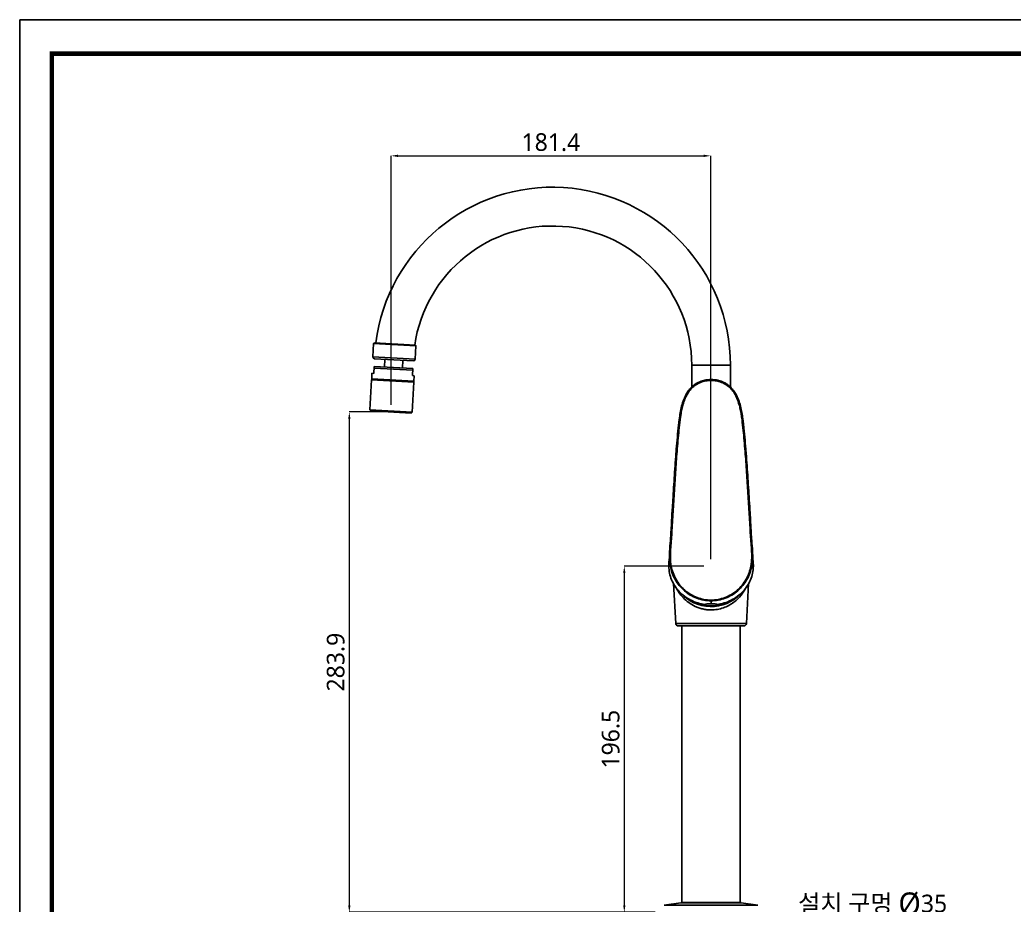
# Model space of a CAD drawing. Extents: x 0 to 1128, y 0 to 827.
# Drawn here: x 0 to 564, y 324 to 827 of the extents above; entities that cross this region are included whole.
import ezdxf

# ---------------------------------------------------------------- set-up
doc = ezdxf.new("R2010")
doc.units = 0
doc.header["$LTSCALE"] = 4
doc.header["$MEASUREMENT"] = 0
doc.header["$PDMODE"] = 3
doc.header["$PDSIZE"] = -10
doc.layers.get('0').update_dxf_attribs({"linetype": 'CONTINUOUS'})
doc.layers.get('DEFPOINTS').update_dxf_attribs({"linetype": 'CONTINUOUS'})
doc.layers.add('02___PRT_ALL_AXES', color=7, linetype='CONTINUOUS')
doc.layers.add('06___PRT_ALL_SURFS', color=7, linetype='CONTINUOUS')
doc.styles.add('Daelim Dimension', font='')
doc.styles.get('Daelim Dimension').set_extended_font_data('NanumGothic')
doc.dimstyles.new('DEFAULT', dxfattribs={"dimscale": 2, "dimtxt": 2, "dimasz": 2, "dimexe": 0, "dimexo": 2, "dimgap": 1, "dimtad": 1, "dimdec": 1, "dimzin": 9, "dimdsep": 46, "dimtxsty": 'Daelim Dimension', "dimcen": 0.5, "dimclrd": 252, "dimclre": 252, "dimclrt": 3, "dimadec": 1, "dimazin": 0, "dimtfac": 1, "dimtdec": 1, "dimtix": 1, "dimtmove": 0, "dimatfit": 3, "dimfxl": 1, "dimtolj": 1, "dimtzin": 1, "dimlwd": 9, "dimlwe": 9, "dimarcsym": 0})

# ---------------------------------------------------------------- blocks, each defined once
blk = doc.blocks.new('*D3')
at = {"color": 5, "lineweight": 9, "ltscale": 0.5, "transparency": 16777216}
for p, q in [((388.03, 516.86), (343, 516.86)), ((343, 512.86), (343, 324.39)), ((360.59, 320.39), (343, 320.39))]:
    blk.add_line(p, q, dxfattribs=at)
at = {"color": 5, "ltscale": 0.5, "transparency": 16777216}
for points in [[(342.33, 512.86), (343.66, 512.86), (343, 516.86)], [(342.33, 324.39), (343.66, 324.39), (343, 320.39)]]:
    blk.add_solid(points, dxfattribs=at)
at = {"layer": 'DEFPOINTS', "color": 0, "ltscale": 0.5, "transparency": 16777216}
for p in [(392.03, 516.86), (343, 320.39), (364.59, 320.39)]:
    blk.add_point(p, dxfattribs=at)
at = {"color": 7, "ltscale": 0.5, "transparency": 16777216, "insert": (335.3, 418.62), "char_height": 10, "attachment_point": 5, "rotation": 90, "style": 'Daelim Dimension'}
blk.add_mtext('\\A1;196.5', dxfattribs=at)
blk = doc.blocks.new('*D7')
at = {"color": 5, "lineweight": 9, "ltscale": 0.5, "transparency": 16777216}
for p, q in [((206.61, 604.3), (186.95, 604.3)), ((186.95, 600.3), (186.95, 324.39)), ((355.04, 320.39), (186.95, 320.39))]:
    blk.add_line(p, q, dxfattribs=at)
at = {"color": 5, "ltscale": 0.5, "transparency": 16777216}
for points in [[(186.28, 600.3), (187.62, 600.3), (186.95, 604.3)], [(186.28, 324.39), (187.62, 324.39), (186.95, 320.39)]]:
    blk.add_solid(points, dxfattribs=at)
at = {"layer": 'DEFPOINTS', "color": 0, "ltscale": 0.5, "transparency": 16777216}
for p in [(210.61, 604.3), (186.95, 320.39), (359.04, 320.39)]:
    blk.add_point(p, dxfattribs=at)
at = {"color": 7, "ltscale": 0.5, "transparency": 16777216, "insert": (179.25, 462.35), "char_height": 10, "attachment_point": 5, "rotation": 90, "style": 'Daelim Dimension'}
blk.add_mtext('\\A1;283.9', dxfattribs=at)
blk = doc.blocks.new('*D4')
at = {"color": 5, "lineweight": 9, "ltscale": 0.5, "transparency": 16777216}
for p, q in [((210.61, 608.3), (210.61, 749.66)), ((214.61, 749.66), (388.03, 749.66)), ((392.03, 520.86), (392.03, 749.66))]:
    blk.add_line(p, q, dxfattribs=at)
at = {"color": 5, "ltscale": 0.5, "transparency": 16777216}
for points in [[(214.61, 750.33), (214.61, 749), (210.61, 749.66)], [(388.03, 750.33), (388.03, 749), (392.03, 749.66)]]:
    blk.add_solid(points, dxfattribs=at)
at = {"layer": 'DEFPOINTS', "color": 0, "ltscale": 0.5, "transparency": 16777216}
for p in [(392.03, 749.66), (210.61, 604.3), (392.03, 516.86)]:
    blk.add_point(p, dxfattribs=at)
at = {"color": 7, "ltscale": 0.5, "transparency": 16777216, "insert": (301.32, 757.36), "char_height": 10, "attachment_point": 5, "style": 'Daelim Dimension'}
blk.add_mtext('\\A1;181.4', dxfattribs=at)
blk = doc.blocks.new('*D8')
at = {"color": 5, "lineweight": 9, "ltscale": 0.5, "transparency": 16777216}
for p, q in [((374.73, 310.95), (374.73, 314.86)), ((378.73, 314.86), (405.73, 314.86)), ((409.73, 310.95), (409.73, 314.86)), ((409.73, 314.86), (531.49, 314.86))]:
    blk.add_line(p, q, dxfattribs=at)
at = {"color": 5, "ltscale": 0.5, "transparency": 16777216}
for points in [[(378.73, 315.53), (378.73, 314.2), (374.73, 314.86)], [(405.73, 315.53), (405.73, 314.2), (409.73, 314.86)]]:
    blk.add_solid(points, dxfattribs=at)
at = {"layer": 'DEFPOINTS', "color": 0, "ltscale": 0.5, "transparency": 16777216}
for p in [(374.73, 314.95), (409.73, 314.95), (409.73, 314.86)]:
    blk.add_point(p, dxfattribs=at)
at = {"color": 7, "ltscale": 0.5, "transparency": 16777216, "insert": (483.9, 324.85), "char_height": 10, "attachment_point": 5, "style": 'Daelim Dimension'}
blk.add_mtext('\\A1;설치 구멍 {\\H1.25x;\\C256;Ø}35', dxfattribs=at)

msp = doc.modelspace()

# ---------------------------------------------------------------- linework, layer by layer
at = {"color": 7, "linetype": 'Continuous'}
for p, q in [((200.76, 643.2), (200.33, 635.52)), ((224.72, 641.87), (200.76, 643.2)), ((224.44, 642.19), (201.07, 643.49)), ((224.72, 641.87), (224.29, 634.18)), ((200.33, 635.52), (224.29, 634.18)), ((201.27, 634.46), (223.24, 633.24)), ((207.11, 634.14), (206.87, 629.84)), ((217.4, 633.56), (217.16, 629.27)), ((200.81, 626.17), (201.03, 630.17)), ((222.94, 627.95), (200.98, 629.17)), ((223, 628.95), (201.03, 630.17)), ((222.78, 624.95), (223, 628.95)), ((381.23, 630.85), (381.23, 618.52)), ((403.23, 630.85), (381.23, 630.85)), ((403.23, 618.45), (403.23, 630.85)), ((199.61, 622.54), (198.66, 605.57)), ((223.57, 621.21), (199.61, 622.54)), ((199.81, 626.23), (199.63, 623.04)), ((199.63, 623.04), (223.6, 621.71)), ((200.81, 626.17), (199.81, 626.23)), ((223.38, 621.42), (199.82, 622.73)), ((223.57, 621.21), (222.62, 604.23)), ((223.77, 624.9), (222.78, 624.95)), ((223.77, 624.9), (223.6, 621.71)), ((392.23, 622.18), (392.23, 622.76)), ((198.66, 605.57), (199.23, 604.93)), ((198.66, 605.57), (222.62, 604.23)), ((199.23, 604.93), (221.99, 603.67)), ((222.62, 604.23), (221.99, 603.67)), ((374.23, 600.47), (374.29, 600.86)), ((373.79, 596.96), (373.78, 596.86)), ((369.51, 536.73), (369.47, 535.69)), ((369.52, 537.04), (369.51, 536.73)), ((368.43, 519.94), (368.42, 519.91)), ((368.51, 520.08), (368.46, 518.77)), ((368.57, 522.01), (368.51, 520.08)), ((368.51, 519.99), (368.51, 519.89)), ((368.51, 519.89), (368.51, 519.86)), ((368.53, 520.65), (368.53, 520.52)), ((368.65, 523.86), (368.57, 522.01)), ((368.58, 522.22), (368.57, 521.92)), ((416.03, 519.94), (416.03, 519.91)), ((369.12, 516.85), (368.23, 516.85)), ((368.3, 518.78), (368.3, 518.74)), ((368.44, 518.49), (368.42, 518.31)), ((368.42, 518.31), (368.42, 518.3)), ((368.46, 518.77), (368.44, 518.49)), ((368.46, 518.77), (368.46, 518.77)), ((368.46, 518.77), (368.46, 518.74)), ((415.34, 516.85), (416.23, 516.85)), ((416.03, 518.31), (416.03, 518.3)), ((416.15, 518.78), (416.15, 518.74)), ((372.15, 484.27), (370.97, 506.88)), ((412.3, 484.27), (413.49, 506.88)), ((392.23, 497.16), (392.23, 497.57)), ((372.15, 484.27), (412.3, 484.27)), ((373.65, 482.85), (410.8, 482.85)), ((375.73, 325.85), (375.73, 482.85)), ((408.73, 325.85), (408.73, 482.85)), ((375.13, 325.84), (365.65, 324.46)), ((418.8, 324.46), (365.65, 324.46)), ((375.13, 325.84), (375.18, 325.85)), ((375.13, 325.84), (409.32, 325.84)), ((409.28, 325.85), (375.18, 325.85)), ((409.32, 325.84), (409.28, 325.85)), ((409.32, 325.84), (418.8, 324.46))]:
    msp.add_line(p, q, dxfattribs=at)
at = {"ltscale": 0.5}
msp.add_lwpolyline([(0, 0), (1128.4, 0), (1128.4, 826.8), (0, 826.8)], close=True, dxfattribs=at)
at = {"color": 5, "linetype": 'ByBlock', "lineweight": 200, "const_width": 2.6}
msp.add_lwpolyline([(18.14, 35.4), (1110.14, 35.4), (1110.14, 807.6), (18.14, 807.6)], close=True, dxfattribs=at)
at = {"color": 7, "linetype": 'Continuous'}
msp.add_lwpolyline([(392.23, 622.76), (389.53, 622.56), (386.6, 621.82), (383.8, 620.5), (381.26, 618.57), (379.13, 616.05), (377.44, 613.05), (376.15, 609.7), (375.19, 606.06), (374.48, 602.16), (374.29, 600.86)], dxfattribs=at)
for centre, radius, start, end in [((302.23, 630.85), 101, 0, 172.8323), ((302.23, 630.85), 79, 0, 171.7111), ((201.06, 643.19), 0.3, 86.8153, 176.8153), ((224.42, 641.89), 0.3, 356.8153, 86.8153), ((201.33, 635.46), 1, 176.8153, 266.8153), ((223.29, 634.24), 1, 266.8153, 356.8153), ((199.81, 622.53), 0.2, 86.8153, 176.8153), ((199.93, 623.02), 0.3, 176.8153, 266.8153), ((223.3, 621.72), 0.3, 266.8153, 356.8153), ((223.37, 621.22), 0.2, 356.8153, 86.8153), ((446.99, 589.2), 73.62, 172.137, 173.9488), ((317.83, 588.12), 93.21, 7.6126, 8.6215), ((977.27, 533.71), 606.78, 175.32894, 175.54799), ((-192.81, 533.71), 606.78, 4.45201, 4.67106), ((1719.25, 466.44), 1351.55, 176.34671, 177.06303), ((-934.8, 466.44), 1351.55, 2.93697, 3.65329), ((147.56, 548.07), 222.24, 356.8069, 357.0764), ((392.13, 516.85), 23.91, 172.6321, 175.3603), ((392.41, 516.81), 24.19, 171.3147, 172.5691), ((141.06, 527.27), 227.56, 358.1664, 358.2995), ((618.66, 513.53), 250.23, 178.0788, 178.3701), ((507.13, 517.27), 138.64, 177.6119, 177.9561), ((491.95, 517.91), 123.44, 177.1511, 177.6152), ((392.04, 516.81), 24.19, 7.4309, 8.6847), ((392.32, 516.85), 23.91, 4.6388, 7.3749), ((392.03, 516.86), 23.8, 176.4879, 179.7512), ((377.19, 516.92), 8.96, 179.7498, 180.4422), ((371.9, 516.37), 3.7, 170.844, 172.6483), ((375.94, 516.91), 7.71, 180.4462, 180.8156), ((375.63, 516.9), 7.4, 180.8155, 181.2083), ((392.05, 516.85), 23.83, 175.4504, 176.4885), ((344.61, 520.21), 23.89, 355.6472, 356.4508), ((368.91, 518.74), 0.453, 176.4426, 180.9769), ((392.4, 516.85), 23.83, 3.512, 4.5496), ((392.43, 516.86), 23.8, 0.2488, 3.5126), ((408.67, 516.91), 7.55, 358.7954, 359.5577), ((407.16, 516.92), 9.07, 359.9085, 0.2482), ((407.37, 516.92), 8.86, 359.5558, 359.9085), ((392.23, 516.85), 23, 220.6173, 316.7594), ((393.88, 515.56), 24.12, 223.4758, 223.8062), ((393.85, 515.54), 24.08, 223.8062, 224.004), ((392.23, 516.85), 22.5, 239.6851, 300.3149), ((373.65, 484.35), 1.5, 183, 270), ((410.8, 484.35), 1.5, 270, 357)]:
    msp.add_arc(centre, radius, start, end, dxfattribs=at)
for points, knots in [([(369.97, 535.59), (370.17, 539.58), (370.63, 547.56), (371.39, 559.51), (372.14, 571.47), (372.85, 581.44), (373.55, 589.39), (374.14, 595.36), (374.69, 600.32), (375.33, 604.27), (375.95, 607.2), (376.78, 610.08), (377.87, 612.88), (379.32, 615.52), (381.21, 617.89), (383.56, 619.81), (386.26, 621.2), (389.2, 622.01), (391.22, 622.18), (392.23, 622.18)], [0, 0, 0, 0, 0.124839, 0.24968, 0.374522, 0.499363, 0.561786, 0.624211, 0.686635, 0.717852, 0.749073, 0.780303, 0.811549, 0.842821, 0.874138, 0.905521, 0.936969, 0.968469, 1, 1, 1, 1]), ([(374.29, 600.86), (374.47, 602.15), (374.87, 604.72), (375.73, 608.52), (376.77, 611.62), (377.87, 613.98), (378.86, 615.68), (380.03, 617.25), (381.39, 618.68), (382.93, 619.91), (385.17, 621.26), (388.29, 622.39), (390.92, 622.67), (392.23, 622.67)], [0, 0, 0, 0, 0.124432, 0.248964, 0.37362, 0.436051, 0.498539, 0.561096, 0.623724, 0.686409, 0.749142, 0.874487, 1, 1, 1, 1]), ([(409.99, 602.1), (409.8, 603.33), (409.37, 605.79), (408.45, 609.43), (407.16, 612.95), (405.63, 615.71), (404.06, 617.67), (402.71, 618.99), (401.2, 620.12), (399.01, 621.37), (396.01, 622.41), (393.48, 622.67), (392.23, 622.67)], [0, 0, 0, 0, 0.124442, 0.248991, 0.373666, 0.498477, 0.56105, 0.623688, 0.68638, 0.749115, 0.874481, 1, 1, 1, 1]), ([(414.48, 535.59), (414.28, 539.58), (413.83, 547.56), (413.06, 559.51), (412.31, 571.47), (411.6, 581.44), (410.9, 589.39), (410.31, 595.36), (409.76, 600.32), (409.13, 604.27), (408.5, 607.2), (407.67, 610.08), (406.58, 612.88), (405.13, 615.52), (403.24, 617.89), (400.89, 619.81), (398.19, 621.2), (395.26, 622.01), (393.24, 622.18), (392.23, 622.18)], [0, 0, 0, 0, 0.124839, 0.24968, 0.374522, 0.499363, 0.561786, 0.624211, 0.686635, 0.717852, 0.749073, 0.780303, 0.811549, 0.842821, 0.874138, 0.905521, 0.936969, 0.968469, 1, 1, 1, 1]), ([(372.5, 583.13), (372.69, 585.42), (373.09, 590), (373.55, 594.57), (373.8, 596.86)], [0, 0, 0, 0, 0.500022, 1, 1, 1, 1]), ([(411.95, 583.13), (411.76, 585.42), (411.36, 590), (410.9, 594.57), (410.65, 596.86)], [0, 0, 0, 0, 0.500022, 1, 1, 1, 1]), ([(370.44, 552.56), (370.59, 554.92), (370.89, 559.62), (371.48, 569.04), (371.95, 576.11), (372.32, 580.81)], [0, 0, 0, 0, 0.249997, 0.499991, 1, 1, 1, 1]), ([(372.31, 580.81), (372.11, 578.46), (371.76, 573.76), (371.31, 566.69), (370.89, 559.62), (370.59, 554.92), (370.44, 552.56)], [0, 0, 0, 0, 0.249989, 0.500014, 0.750037, 1, 1, 1, 1]), ([(414.01, 552.56), (413.86, 554.92), (413.56, 559.62), (412.97, 569.04), (412.5, 576.11), (412.13, 580.81)], [0, 0, 0, 0, 0.249997, 0.499991, 1, 1, 1, 1]), ([(370.44, 552.56), (370.36, 551.27), (370.04, 546.1), (369.73, 540.92), (369.52, 537.04)], [0, 0, 0, 0, 0.250146, 1, 1, 1, 1]), ([(368.64, 523.08), (368.64, 523.77), (368.73, 526.55), (368.99, 529.33), (369.17, 531.41)], [0, 0, 0, 0, 0.250057, 1, 1, 1, 1]), ([(369.61, 516.87), (369.04, 519.94), (369.08, 524.69), (369.64, 530.91), (369.89, 534.03), (369.97, 535.59)], [0, 0, 0, 0, 0.499398, 0.749704, 1, 1, 1, 1]), ([(369.45, 535.69), (369.43, 535.33), (369.35, 533.93), (369.25, 532.53), (369.17, 531.49)], [0, 0, 0, 0, 0.254306, 1, 1, 1, 1]), ([(369.47, 535.69), (369.47, 535.69), (369.49, 535.67), (369.53, 535.65), (369.64, 535.62), (369.79, 535.6), (369.91, 535.59), (369.97, 535.59)], [0, 0, 0, 0, 0.03427, 0.096285, 0.312589, 0.629162, 1, 1, 1, 1]), ([(368.51, 519.86), (368.5, 519.76), (368.49, 519.39), (368.47, 519.03), (368.46, 518.77)], [0, 0, 0, 0, 0.284751, 1, 1, 1, 1]), ([(369.12, 516.85), (369.02, 517.36), (368.71, 519.42), (368.62, 521.51), (368.64, 523.08)], [0, 0, 0, 0, 0.250226, 1, 1, 1, 1]), ([(368.28, 517.22), (368.28, 517.19), (368.26, 517.07), (368.24, 516.94), (368.23, 516.85)], [0, 0, 0, 0, 0.229681, 1, 1, 1, 1]), ([(368.28, 517.2), (368.28, 517.18), (368.27, 517.1), (368.25, 517.02), (368.24, 516.96)], [0, 0, 0, 0, 0.242887, 1, 1, 1, 1]), ([(368.43, 518.4), (368.42, 518.18), (368.38, 517.78), (368.31, 517.38), (368.28, 517.2)], [0, 0, 0, 0, 0.559564, 1, 1, 1, 1]), ([(368.42, 518.3), (368.41, 518.1), (368.37, 517.74), (368.31, 517.38), (368.28, 517.22)], [0, 0, 0, 0, 0.550799, 1, 1, 1, 1]), ([(369.12, 516.85), (369.12, 516.84), (369.14, 516.83), (369.19, 516.82), (369.29, 516.82), (369.44, 516.84), (369.55, 516.85), (369.61, 516.87)], [0, 0, 0, 0, 0.03693, 0.101672, 0.318928, 0.63287, 1, 1, 1, 1]), ([(392.23, 497.16), (390.85, 497.16), (388.09, 497.41), (384.09, 498.52), (380.36, 500.32), (377.01, 502.75), (374.13, 505.71), (371.8, 509.12), (370.08, 512.86), (369.36, 515.51), (369.12, 516.85)], [0, 0, 0, 0, 0.125573, 0.251051, 0.376377, 0.501504, 0.62641, 0.751104, 0.875617, 1, 1, 1, 1]), ([(392.23, 497.57), (390.88, 497.57), (388.17, 497.82), (384.26, 498.91), (380.6, 500.68), (377.32, 503.06), (374.51, 505.96), (372.23, 509.3), (370.55, 512.96), (369.85, 515.55), (369.61, 516.87)], [0, 0, 0, 0, 0.12563, 0.251156, 0.376516, 0.501656, 0.626554, 0.751218, 0.875682, 1, 1, 1, 1]), ([(392.23, 497.57), (393.58, 497.57), (396.28, 497.82), (400.2, 498.91), (403.85, 500.68), (407.13, 503.06), (409.94, 505.96), (412.22, 509.3), (413.9, 512.96), (414.6, 515.55), (414.85, 516.87)], [0, 0, 0, 0, 0.12563, 0.251156, 0.376516, 0.501656, 0.626554, 0.751218, 0.875682, 1, 1, 1, 1]), ([(392.23, 497.16), (393.6, 497.16), (396.36, 497.41), (400.36, 498.52), (404.09, 500.32), (407.45, 502.75), (410.32, 505.71), (412.65, 509.12), (414.37, 512.86), (415.09, 515.51), (415.34, 516.85)], [0, 0, 0, 0, 0.125573, 0.251051, 0.376377, 0.501504, 0.62641, 0.751104, 0.875617, 1, 1, 1, 1]), ([(416.03, 518.3), (416.05, 518.1), (416.08, 517.74), (416.14, 517.38), (416.17, 517.22)], [0, 0, 0, 0, 0.550799, 1, 1, 1, 1]), ([(416.17, 517.22), (416.17, 517.19), (416.19, 517.07), (416.21, 516.94), (416.23, 516.85)], [0, 0, 0, 0, 0.229681, 1, 1, 1, 1]), ([(376.38, 498.97), (375.51, 499.88), (373.99, 501.76), (372.76, 503.82), (372.24, 504.84)], [0, 0, 0, 0, 0.524143, 1, 1, 1, 1]), ([(412.19, 504.81), (411.4, 503.25), (409.36, 500.1), (405.87, 496.72), (402.34, 494.46), (399.25, 493.07), (395.83, 492.16), (393.44, 491.95), (392.23, 491.95)], [0, 0, 0, 0, 0.210067, 0.44803, 0.577043, 0.712786, 0.854519, 1, 1, 1, 1]), ([(392.23, 491.95), (391.43, 491.95), (389.84, 492.04), (387.51, 492.45), (385.29, 493.1), (382.56, 494.22), (379.54, 496.03), (377.45, 497.85), (376.53, 498.81)], [0, 0, 0, 0, 0.136081, 0.270581, 0.402184, 0.530073, 0.773154, 1, 1, 1, 1])]:
    msp.add_open_spline(points, degree=3, knots=knots, dxfattribs=at)
for points in [[(373.8, 596.86), (373.93, 598.06), (374.07, 599.27), (374.23, 600.47)], [(410.65, 596.86), (410.52, 598.06), (410.38, 599.27), (410.22, 600.47)], [(373.78, 596.86), (373.67, 595.89), (373.58, 594.93), (373.5, 593.96)], [(369.17, 531.41), (369.29, 532.83), (369.4, 534.26), (369.47, 535.69)]]:
    msp.add_open_spline(points, degree=3, dxfattribs=at)
at = {"layer": '02___PRT_ALL_AXES', "color": 7, "linetype": 'Continuous'}
msp.add_line((392.23, 495.39), (392.23, 497.16), dxfattribs=at)
for points, knots in [([(368.23, 516.75), (368.26, 515.45), (368.56, 512.84), (369.72, 509.06), (371.59, 505.52), (374.09, 502.33), (377.17, 499.59), (380.74, 497.4), (384.68, 495.81), (387.47, 495.21), (388.88, 495.03)], [0, 0, 0, 0, 0.119557, 0.239901, 0.361678, 0.485358, 0.611179, 0.739128, 0.868905, 1, 1, 1, 1]), ([(416.22, 516.75), (416.2, 515.45), (415.9, 512.84), (414.73, 509.06), (412.87, 505.52), (410.36, 502.33), (407.28, 499.59), (403.71, 497.4), (399.77, 495.81), (396.98, 495.21), (395.57, 495.03)], [0, 0, 0, 0, 0.119557, 0.239901, 0.361678, 0.485358, 0.611179, 0.739128, 0.868905, 1, 1, 1, 1]), ([(388.88, 495.03), (388.89, 495.07), (388.96, 495.13), (389.07, 495.18), (389.24, 495.24), (389.53, 495.29), (390.13, 495.36), (391.04, 495.39), (391.81, 495.39), (392.23, 495.39)], [0, 0, 0, 0, 0.040907, 0.070278, 0.106735, 0.201403, 0.323801, 0.63579, 1, 1, 1, 1]), ([(392.23, 495.39), (392.64, 495.39), (393.41, 495.39), (394.32, 495.36), (394.92, 495.29), (395.21, 495.24), (395.38, 495.18), (395.49, 495.13), (395.56, 495.07), (395.57, 495.03)], [0, 0, 0, 0, 0.36421, 0.676199, 0.798596, 0.893264, 0.929722, 0.959093, 1, 1, 1, 1])]:
    msp.add_open_spline(points, degree=3, knots=knots, dxfattribs=at)
at = {"layer": '06___PRT_ALL_SURFS', "color": 7, "linetype": 'Continuous'}
for p, q in [((374.16, 599.93), (374.07, 599.27)), ((374.23, 600.45), (374.16, 599.93)), ((374.23, 600.47), (374.23, 600.45)), ((410.38, 599.27), (410.29, 599.93)), ((410.67, 596.96), (410.68, 596.86)), ((414.93, 537.04), (414.94, 536.73)), ((414.94, 536.73), (414.98, 535.69)), ((415.29, 531.41), (415.28, 531.51)), ((415.28, 531.51), (415.28, 531.49)), ((415.88, 521.99), (415.8, 523.86)), ((415.87, 522.16), (415.88, 521.91)), ((415.94, 520.07), (415.88, 521.99)), ((415.92, 520.79), (415.93, 520.5)), ((416, 518.77), (415.94, 520.07)), ((415.94, 519.98), (415.95, 519.89)), ((415.95, 519.89), (415.95, 519.87)), ((416.02, 518.48), (416, 518.77)), ((416, 518.77), (416, 518.77)), ((416, 518.77), (416, 518.74)), ((416.03, 518.31), (416.02, 518.48))]:
    msp.add_line(p, q, dxfattribs=at)
for points in [[(409.99, 602.1), (409.73, 603.65), (408.99, 607.26), (407.98, 610.65), (406.66, 613.79), (404.96, 616.57), (402.89, 618.85), (400.57, 620.55), (398.04, 621.76), (395.21, 622.51), (392.23, 622.76)], [(410.29, 599.93), (410.22, 600.45), (410.22, 600.47)], [(372.5, 583.13), (372.43, 582.25), (372.36, 581.38), (372.31, 580.81)], [(412.14, 580.81), (412.09, 581.38), (412.02, 582.25), (411.95, 583.13)], [(369.17, 531.49), (369.17, 531.5), (369.17, 531.5), (369.17, 531.41)]]:
    msp.add_lwpolyline(points, dxfattribs=at)
for centre, radius, start, end in [((337.46, 589.2), 73.62, 6.0512, 7.863), ((636.89, 548.07), 222.24, 182.9236, 183.1931), ((292.51, 517.91), 123.44, 2.3848, 2.8489), ((276.78, 517.25), 139.18, 2.0215, 2.3878), ((183.68, 514.11), 232.33, 1.6464, 1.9228), ((632.21, 526.93), 216.38, 181.7039, 181.8412), ((415.54, 518.74), 0.453, 359.0231, 3.5568), ((439.84, 520.21), 23.89, 183.5492, 184.3528), ((412.55, 516.37), 3.7, 7.3517, 9.156)]:
    msp.add_arc(centre, radius, start, end, dxfattribs=at)
for points in [[(410.68, 596.86), (410.78, 595.89), (410.87, 594.93), (410.96, 593.96)], [(415.29, 531.41), (415.17, 532.83), (415.05, 534.26), (414.98, 535.69)]]:
    msp.add_open_spline(points, degree=3, dxfattribs=at)
for points, knots in [([(412.14, 580.81), (412.34, 578.46), (412.69, 573.76), (413.14, 566.69), (413.57, 559.62), (413.86, 554.92), (414.01, 552.56)], [0, 0, 0, 0, 0.249989, 0.500014, 0.750037, 1, 1, 1, 1]), ([(414.01, 552.56), (414.09, 551.27), (414.42, 546.1), (414.73, 540.92), (414.93, 537.04)], [0, 0, 0, 0, 0.250146, 1, 1, 1, 1]), ([(414.98, 535.69), (414.98, 535.69), (414.97, 535.67), (414.92, 535.65), (414.82, 535.62), (414.66, 535.6), (414.54, 535.59), (414.48, 535.59)], [0, 0, 0, 0, 0.03427, 0.096285, 0.312589, 0.629162, 1, 1, 1, 1]), ([(414.85, 516.87), (415.41, 519.94), (415.37, 524.69), (414.82, 530.91), (414.56, 534.03), (414.48, 535.59)], [0, 0, 0, 0, 0.499398, 0.749704, 1, 1, 1, 1]), ([(415, 535.69), (415.02, 535.34), (415.1, 533.94), (415.2, 532.55), (415.28, 531.51)], [0, 0, 0, 0, 0.254267, 1, 1, 1, 1]), ([(415.82, 523.08), (415.81, 523.77), (415.72, 526.55), (415.46, 529.33), (415.29, 531.41)], [0, 0, 0, 0, 0.250057, 1, 1, 1, 1]), ([(415.34, 516.85), (415.43, 517.36), (415.75, 519.42), (415.83, 521.51), (415.82, 523.08)], [0, 0, 0, 0, 0.250226, 1, 1, 1, 1]), ([(415.95, 519.87), (415.95, 519.76), (415.96, 519.4), (415.98, 519.03), (416, 518.77)], [0, 0, 0, 0, 0.284837, 1, 1, 1, 1]), ([(415.34, 516.85), (415.33, 516.84), (415.32, 516.83), (415.27, 516.82), (415.17, 516.82), (415.02, 516.84), (414.91, 516.85), (414.85, 516.87)], [0, 0, 0, 0, 0.03693, 0.101672, 0.318928, 0.63287, 1, 1, 1, 1]), ([(416.02, 518.4), (416.04, 518.18), (416.07, 517.78), (416.14, 517.38), (416.17, 517.2)], [0, 0, 0, 0, 0.559564, 1, 1, 1, 1]), ([(416.17, 517.2), (416.17, 517.18), (416.19, 517.1), (416.2, 517.02), (416.21, 516.96)], [0, 0, 0, 0, 0.242887, 1, 1, 1, 1])]:
    msp.add_open_spline(points, degree=3, knots=knots, dxfattribs=at)

# ---------------------------------------------------------------- dimensions: what is measured, and where the dimension line sits
at = {"color": 5, "ltscale": 0.5}
dim = msp.add_linear_dim(base=(392.03, 749.66), p1=(210.61, 604.3), p2=(392.03, 516.86), dimstyle='DEFAULT', override={"dimtxt": 5, "dimclrd": 5, "dimclre": 5, "dimclrt": 7}, dxfattribs=at)
dim.commit()
dim.dimension.update_dxf_attribs({"geometry": '*D4', "text_midpoint": (301.32, 757.36)})
for base, p1, p2, picture, middle in [((186.95, 320.39), (210.61, 604.3), (359.04, 320.39), '*D7', (179.25, 462.35)), ((343, 320.39), (392.03, 516.86), (364.59, 320.39), '*D3', (335.3, 418.62))]:
    dim = msp.add_linear_dim(base=base, p1=p1, p2=p2, angle=90, dimstyle='DEFAULT', override={"dimtxt": 5, "dimclrd": 5, "dimclre": 5, "dimclrt": 7}, dxfattribs=at)
    dim.commit()
    dim.dimension.update_dxf_attribs({"geometry": picture, "text_midpoint": middle})
dim = msp.add_linear_dim(base=(409.73, 314.86), p1=(374.73, 314.95), p2=(409.73, 314.95), text='설치 구멍 {\\H1.25x;\\C256;Ø}35', dimstyle='DEFAULT', override={"dimtxt": 5, "dimclrd": 5, "dimclre": 5, "dimclrt": 7}, dxfattribs=at)
dim.commit()
dim.dimension.update_dxf_attribs({"geometry": '*D8', "text_midpoint": (483.9, 314.86), "dimtype": 160})

doc.saveas('drawing.dxf')
